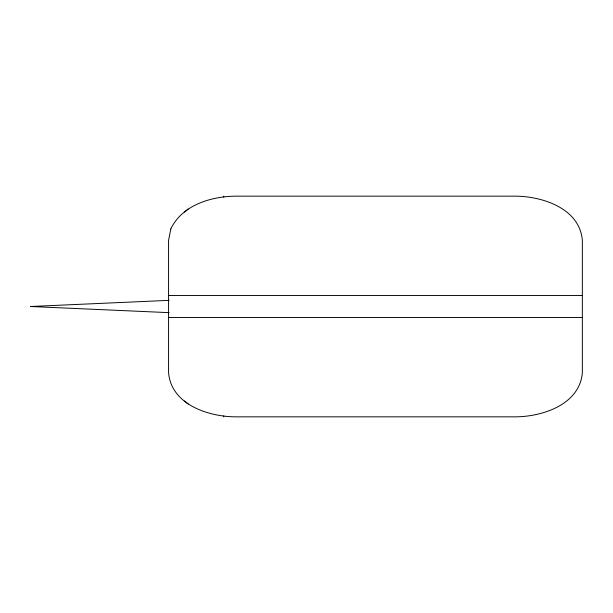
<?xml version="1.0" encoding="UTF-8"?>
<svg xmlns="http://www.w3.org/2000/svg" width="613" height="613" viewBox="0 0 613 613"><rect width="100%" height="100%" fill="white"/><g stroke="black" fill="none" stroke-linecap="round" stroke-linejoin="round"><path stroke-width="0.92" d="M184.59 212.021L188.16 208.987M169.104 312.653L30.65 306.5L169.104 300.347M168.575 295.466L582.35 295.466M30.65 306.5L37.056 306.5M168.575 317.534L582.35 317.534M184.59 400.979L188.16 404.013M223.745 196.16L223.745 197.125M223.745 415.875L223.745 416.84M170.828 228.871L168.575 240.296L168.575 372.704C171.196 404.266 207.7 416.449 234.779 416.84L516.146 416.84C543.225 416.449 579.729 404.266 582.35 372.704L582.35 240.296C579.729 208.734 543.225 196.551 516.146 196.16L234.779 196.16C210.32 196.673 182.214 205.263 170.828 228.871"/></g></svg>
